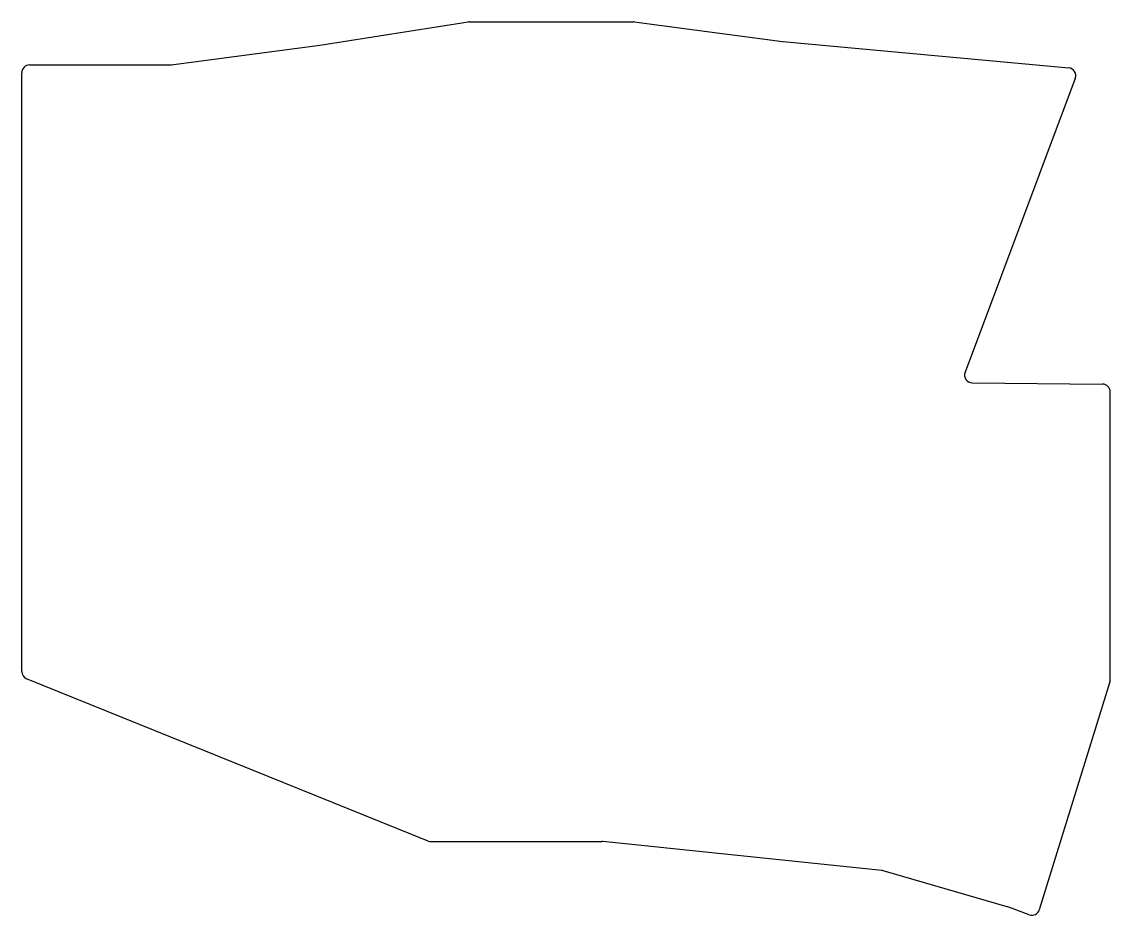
# Model space of a CAD drawing. Header units: millimetres. Extents: x 40 to 178, y -172 to -58.
import ezdxf

# ---------------------------------------------------------------- set-up
doc = ezdxf.new("R2010")
doc.units = ezdxf.units.MM

msp = doc.modelspace()

# ---------------------------------------------------------------- linework, layer by layer
for p, q in [((77.51, -61), (96.42, -58.01)), ((96.58, -58), (117.44, -58)), ((117.56, -58.01), (136.48, -60.5)), ((58.56, -63.49), (77.49, -61)), ((136.52, -60.5), (172.96, -63.88)), ((40.49, -63.5), (58.44, -63.5)), ((39.5, -140.83), (39.5, -64.49)), ((173.79, -65.21), (159.75, -102.68)), ((160.66, -104.01), (177.27, -104.19)), ((178.25, -141.85), (178.25, -105.18)), ((91.32, -162.43), (40.12, -141.75)), ((178.21, -142.14), (169.21, -171.19)), ((91.69, -162.5), (113.45, -162.5)), ((149.12, -166.18), (113.55, -162.51)), ((165.11, -170.81), (149.29, -166.21)), ((167.93, -171.83), (165.18, -170.83))]:
    msp.add_line(p, q)
for centre, start, end in [((96.58, -58.99), 90, 98.9726), ((117.44, -58.99), 82.5041, 90), ((77.36, -60.02), 277.4959, 278.9726), ((136.61, -59.52), 262.5041, 264.703), ((40.49, -64.49), 90, 180), ((58.44, -62.51), 270, 277.4959), ((172.87, -64.87), 339.444, 84.703), ((160.67, -103.02), 159.444, 269.3969), ((177.26, -105.18), 0, 89.3969), ((40.49, -140.83), 180, 248.0089), ((177.26, -141.85), 342.7957, 0), ((91.69, -161.51), 248.0089, 270), ((113.45, -163.49), 84.1063, 90), ((149.01, -167.16), 73.8071, 84.1063), ((164.84, -171.76), 70, 73.8071), ((168.27, -170.9), 250, 342.7957)]:
    msp.add_arc(centre, 0.99, start, end)

doc.saveas('drawing.dxf')
